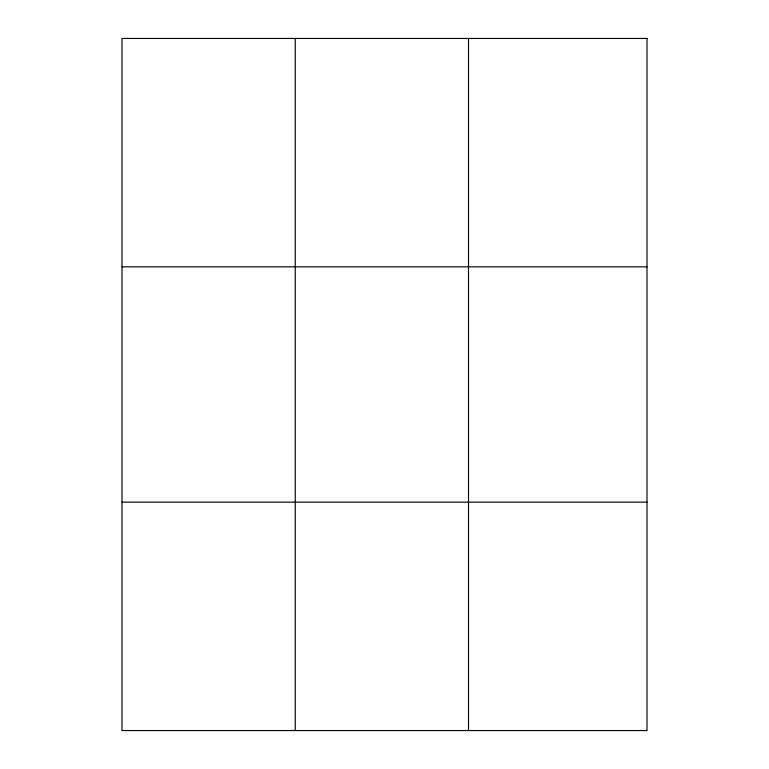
<?xml version="1.0" encoding="UTF-8"?>
<svg xmlns="http://www.w3.org/2000/svg" width="769" height="769" viewBox="0 0 769 769"><rect width="100%" height="100%" fill="white"/><g stroke="black" fill="none" stroke-linecap="round" stroke-linejoin="round"><path stroke-width="1.15" d="M295.248 730.55L295.248 38.45M468.504 730.55L468.504 38.45M122.002 266.843L646.998 266.843M122.002 502.157L646.998 502.157M646.998 38.45L646.998 730.55L122.002 730.55L122.002 38.45L646.998 38.45"/></g></svg>
